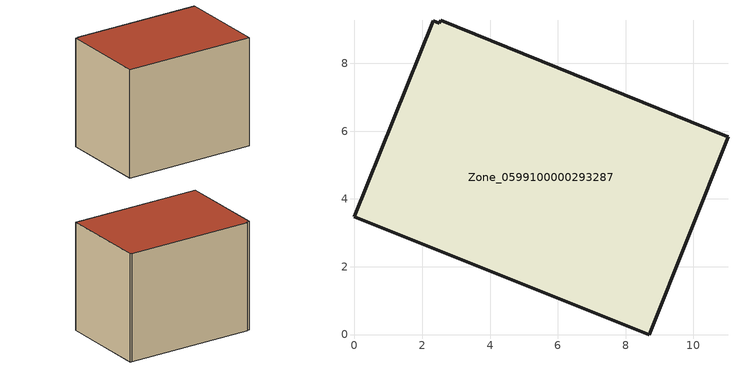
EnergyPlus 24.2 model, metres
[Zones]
Zone_0599100000293287
 floor ground (C_G): 8.69,0 0,3.47 2.32,9.26 2.5,9.19 2.54,9.27 10.93,5.87 11.02,5.83 z0.51
 wall outside (C_F): 0,3.47 8.69,0 11.02,5.83 10.93,5.87 2.54,9.27 2.5,9.19 2.32,9.26 0,3.47 z0.51:8.13
 roof outside (C_R): 2.54,9.27 2.5,9.19 2.32,9.26 0,3.47 8.69,0 11.02,5.83 10.93,5.87 z8.13
[BUILDING]
Pand.0599100000293287: North Axis=0; Terrain=City; Loads Convergence Tolerance Value=0.04; Temperature Convergence Tolerance Value=0.4; Solar Distribution=FullExterior; Maximum Number of Warmup Days=25; Minimum Number of Warmup Days=1
[Site:Location]
Rotterdam.The.Hague.AP_ZH_NLD Design_Conditions: Latitude=51.96; Longitude=4.45; Time Zone=1; Elevation=-4.5
[SITE:GROUNDTEMPERATURE:BUILDINGSURFACE]
18, 18, 18, 18, 18, 18, 18, 18, 18, 18, 18, 18
[MATERIAL] Thermal Absorptance=0.9; Solar Absorptance=0.7; Visible Absorptance=0.7
Name | Roughness | Thickness | Conductivity | Density | Specific Heat
G.TC.1965-1974 | MediumSmooth | 0.15 | 0.882353 | 540 | 1210
F.TC.1965-1974 | Rough | 0.3 | 0.697674 | 1920 | 840
R.TC.1965-1974 | MediumRough | 0.2 | 0.232558 | 1500 | 1000
[CONSTRUCTION]
C_G: G.TC.1965-1974
C_F: F.TC.1965-1974
C_R: R.TC.1965-1974
[ZONE]
Zone_0599100000293287: Type=1; Multiplier=1; Ceiling Height=Autocalculate; Volume=Autocalculate; Floor Area=autocalculate; Part of Total Floor Area=Yes
[ZONEINFILTRATION:DESIGNFLOWRATE]
Infil_Zone_0599100000293287: Zone or ZoneList or Space or SpaceList=Zone_0599100000293287; Schedule=AlwaysOn; Design Flow Rate Calculation Method=Flow/Area; Flow Rate per Floor Area=0.003; Constant Term Coefficient=1; Temperature Term Coefficient=0; Velocity Term Coefficient=0; Velocity Squared Term Coefficient=0
[HVACTEMPLATE:ZONE:IDEALLOADSAIRSYSTEM]
Zone_0599100000293287: Maximum Heating Supply Air Temperature=50; Minimum Cooling Supply Air Temperature=13; Maximum Heating Supply Air Humidity Ratio=0.0156; Minimum Cooling Supply Air Humidity Ratio=0.0077; Heating Limit=NoLimit; Cooling Limit=NoLimit; Dehumidification Control Type=ConstantSensibleHeatRatio; Cooling Sensible Heat Ratio=0.7; Dehumidification Setpoint=60; Humidification Control Type=None; Humidification Setpoint=30; Outdoor Air Method=None; Outdoor Air Flow Rate per Person=0.00944; Outdoor Air Flow Rate per Zone Floor Area=0; Outdoor Air Flow Rate per Zone=0; Demand Controlled Ventilation Type=None; Outdoor Air Economizer Type=NoEconomizer; Heat Recovery Type=None; Sensible Heat Recovery Effectiveness=0.7; Latent Heat Recovery Effectiveness=0.65
[ZONECONTROL:THERMOSTAT]
ThermostatControl_Zone_0599100000293287: Zone or ZoneList=Zone_0599100000293287; Control Type Schedule=DualSetpointControlType; Control 1=Thermostat_Zone_0599100000293287; Temperature Difference Between Cutout And Setpoint=0
[THERMOSTATSETPOINT:DUALSETPOINT]
Thermostat_Zone_0599100000293287: Heating Setpoint Temperature Schedule=HeatingSetpoint_Zone_0599100000293287; Cooling Setpoint Temperature Schedule=CoolingSetpoint_Zone_0599100000293287
[SCHEDULE:COMPACT]
HeatingSetpoint_Zone_0599100000293287: Through: 12/31, For: AllDays, Until: 24:00, 21
CoolingSetpoint_Zone_0599100000293287: Through: 12/31, For: AllDays, Until: 24:00, 24
DualSetpointControlType: Through: 12/31, For: AllDays, Until: 24:00, 4
AlwaysOn: Through: 12/31, For: AllDays, Until: 24:00, 1
